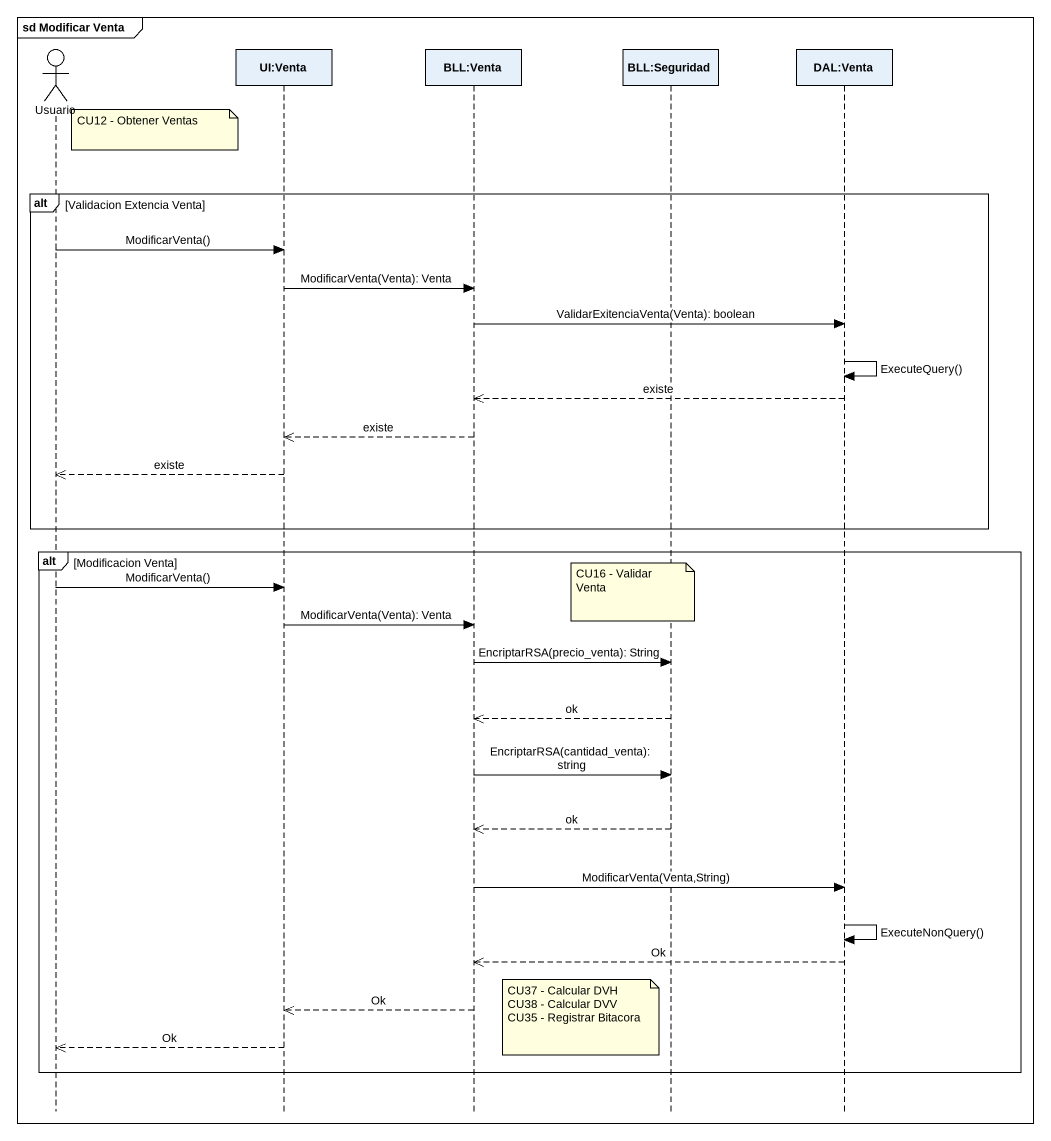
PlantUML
@startuml
mainframe sd Modificar Venta
hide footbox
actor Usuario
participant "UI:Venta" as UI_Venta
participant "BLL:Venta" as BLL_Venta
participant "BLL:Seguridad" as BLL_Seguridad
participant "DAL:Venta" as DAL_Venta

note right of Usuario : CU12 - Obtener Ventas
alt Validacion Extencia Venta
  Usuario -> UI_Venta : ModificarVenta()
  UI_Venta -> BLL_Venta : ModificarVenta(Venta): Venta
  BLL_Venta -> DAL_Venta : ValidarExitenciaVenta(Venta): boolean
  DAL_Venta -> DAL_Venta : ExecuteQuery()
  DAL_Venta -->> BLL_Venta : existe
  BLL_Venta -->> UI_Venta : existe
  UI_Venta -->> Usuario : existe
end
alt Modificacion Venta
  Usuario -> UI_Venta : ModificarVenta()
  note over BLL_Seguridad : CU16 - Validar Venta
  UI_Venta -> BLL_Venta : ModificarVenta(Venta): Venta
  BLL_Venta -> BLL_Seguridad : EncriptarRSA(precio_venta): String
  BLL_Seguridad -->> BLL_Venta : ok
  BLL_Venta -> BLL_Seguridad : EncriptarRSA(cantidad_venta): string
  BLL_Seguridad -->> BLL_Venta : ok
  BLL_Venta -> DAL_Venta : ModificarVenta(Venta,String)
  DAL_Venta -> DAL_Venta : ExecuteNonQuery()
  DAL_Venta -->> BLL_Venta : Ok
  BLL_Venta -->> UI_Venta : Ok
  note left of BLL_Seguridad
    CU37 - Calcular DVH
    CU38 - Calcular DVV
    CU35 - Registrar Bitacora
  end note
  UI_Venta -->> Usuario : Ok
end
@enduml
